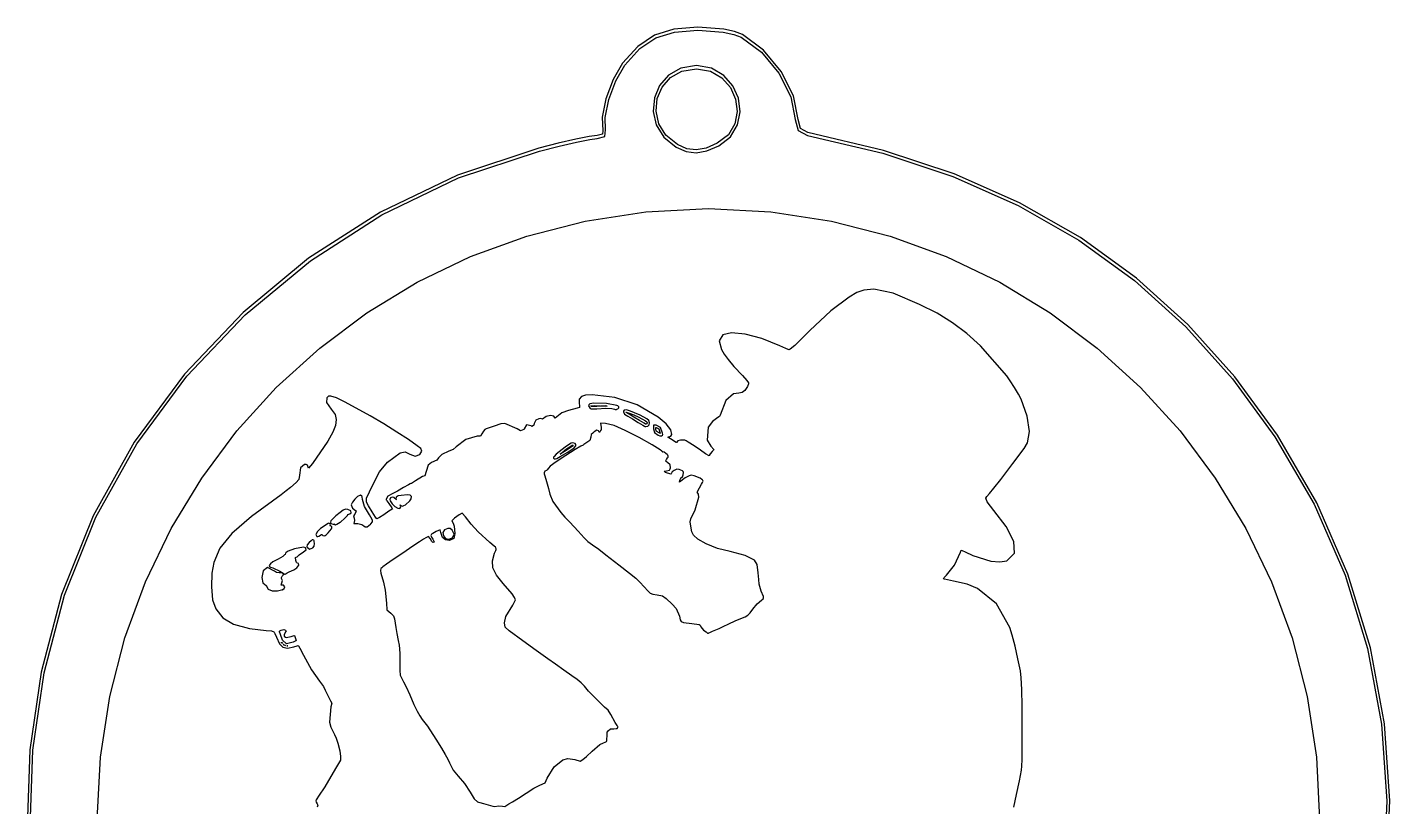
# Model space of a CAD drawing. Extents: x 23 to 468, y 457 to 580.
# Drawn here: x 23.2 to 125.5, y 521.9 to 580.4 of the extents above; entities that cross this region are included whole.
import ezdxf

# ---------------------------------------------------------------- set-up
doc = ezdxf.new("R2010")
doc.units = 0
doc.layers.get('0').update_dxf_attribs({"linetype": 'CONTINUOUS'})

msp = doc.modelspace()

# ---------------------------------------------------------------- linework, layer by layer
at = {"color": 0}
for p, q in [((71.7077, 580.245), (70.2441, 579.783)), ((70.3393, 579.586), (71.749, 580.023)), ((73.502, 580.386), (71.7077, 580.245)), ((71.749, 580.023), (73.502, 580.157)), ((75.4475, 580.231), (73.502, 580.386)), ((73.502, 580.157), (75.4119, 580.005)), ((76.2674, 580.065), (75.4475, 580.231)), ((76.8615, 579.854), (76.2674, 580.065)), ((70.2441, 579.783), (68.997, 578.947)), ((69.143, 578.781), (70.3393, 579.586)), ((75.4119, 580.005), (76.2123, 579.843)), ((76.2123, 579.843), (76.7553, 579.653)), ((76.7553, 579.653), (78.2782, 578.513)), ((78.438, 578.675), (76.8615, 579.854)), ((68.997, 578.947), (67.8519, 577.684)), ((68.0325, 577.547), (69.143, 578.781)), ((78.2782, 578.513), (79.5775, 576.926)), ((79.7676, 577.053), (78.438, 578.675)), ((67.8519, 577.684), (67.1491, 576.471)), ((67.3573, 576.375), (68.0325, 577.547)), ((72.2327, 577.31), (71.3052, 576.788)), ((71.4446, 576.612), (72.3057, 577.099)), ((73.3915, 577.504), (72.2327, 577.31)), ((72.3057, 577.099), (73.3915, 577.275)), ((74.53, 577.307), (73.3915, 577.504)), ((73.3915, 577.275), (74.4541, 577.092)), ((74.4541, 577.092), (75.3152, 576.598)), ((75.4546, 576.774), (74.53, 577.307)), ((80.6909, 575.229), (79.7676, 577.053)), ((67.1491, 576.471), (66.6076, 575.014)), ((66.8253, 574.95), (67.3573, 576.375)), ((70.6328, 576.016), (70.2412, 575.084)), ((71.3052, 576.788), (70.6328, 576.016)), ((70.8244, 575.896), (71.4446, 576.612)), ((75.3152, 576.598), (75.9492, 575.871)), ((76.1393, 575.994), (75.4546, 576.774)), ((76.5584, 575.056), (76.1393, 575.994)), ((79.5775, 576.926), (80.4746, 575.151)), ((66.6076, 575.014), (66.3127, 573.631)), ((66.5399, 573.606), (66.8253, 574.95)), ((70.2412, 575.084), (70.1492, 574.072)), ((70.3735, 574.082), (70.4617, 575.028)), ((70.4617, 575.028), (70.8244, 575.896)), ((75.9492, 575.871), (76.3393, 574.996)), ((76.3393, 574.996), (76.4589, 574.058)), ((76.6837, 574.047), (76.5584, 575.056)), ((80.4746, 575.151), (80.8108, 573.454)), ((81.0383, 573.454), (80.6909, 575.229)), ((70.1492, 574.072), (70.3763, 573.059)), ((70.5831, 573.144), (70.3735, 574.082)), ((76.4589, 574.058), (76.2868, 573.137)), ((76.4921, 573.056), (76.6837, 574.047)), ((66.3127, 573.631), (66.3706, 572.611)), ((66.5826, 572.692), (66.5399, 573.606)), ((70.3763, 573.059), (70.9415, 572.135)), ((71.1094, 572.283), (70.5831, 573.144)), ((76.2868, 573.137), (75.7961, 572.315)), ((75.9629, 572.167), (76.4921, 573.056)), ((80.8108, 573.454), (81.0246, 572.632)), ((81.2052, 572.774), (81.0383, 573.454)), ((64.335, 571.976), (63.0273, 571.676)), ((65.3479, 572.181), (64.335, 571.976)), ((64.3834, 571.754), (65.3881, 571.955)), ((65.9377, 572.255), (65.3479, 572.181)), ((65.3881, 571.955), (65.9363, 572.026)), ((65.9363, 572.026), (66.5095, 572.188)), ((66.354, 572.357), (65.9377, 572.255)), ((66.3706, 572.611), (66.354, 572.357)), ((66.5095, 572.188), (66.5826, 572.692)), ((70.9415, 572.135), (71.8647, 571.38)), ((71.9776, 571.578), (71.1094, 572.283)), ((75.7961, 572.315), (74.9653, 571.673)), ((75.0715, 571.475), (75.9629, 572.167)), ((81.0246, 572.632), (81.7301, 572.255)), ((81.7742, 572.477), (81.2052, 572.774)), ((81.7301, 572.255), (87.3813, 570.921)), ((87.4434, 571.137), (81.7742, 572.477)), ((61.5678, 571.309), (55.4524, 569.281)), ((55.5378, 569.069), (61.626, 571.087)), ((63.0273, 571.676), (61.5678, 571.309)), ((61.626, 571.087), (63.0813, 571.458)), ((63.0813, 571.458), (64.3834, 571.754)), ((71.8647, 571.38), (72.62, 571.055)), ((72.6817, 571.267), (71.9776, 571.578)), ((72.62, 571.055), (73.3806, 570.96)), ((73.3778, 571.179), (72.6817, 571.267)), ((74.1204, 571.313), (73.3778, 571.179)), ((73.3806, 570.96), (74.1839, 571.101)), ((74.9653, 571.673), (74.1204, 571.313)), ((74.1839, 571.101), (75.0715, 571.475)), ((87.3813, 570.921), (92.6553, 569.168)), ((92.7379, 569.38), (87.4434, 571.137)), ((55.4524, 569.281), (49.6658, 566.505)), ((49.7777, 566.304), (55.5378, 569.069)), ((92.6553, 569.168), (97.5596, 566.999)), ((97.6616, 567.2), (92.7379, 569.38)), ((69.6087, 566.536), (74.301, 566.769)), ((74.301, 566.769), (78.9919, 566.536)), ((97.5596, 566.999), (102.102, 564.402)), ((102.224, 564.589), (97.6616, 567.2)), ((49.6658, 566.505), (44.2764, 563.047)), ((44.4115, 562.86), (49.7777, 566.304)), ((60.6559, 564.709), (65.0529, 565.838)), ((65.0529, 565.838), (69.6087, 566.536)), ((78.9919, 566.536), (83.5477, 565.838)), ((83.5477, 565.838), (87.9436, 564.709)), ((56.4402, 563.167), (60.6559, 564.709)), ((87.9436, 564.709), (92.159, 563.167)), ((102.102, 564.402), (106.292, 561.372)), ((106.434, 561.548), (102.224, 564.589)), ((44.2764, 563.047), (39.3555, 558.969)), ((39.5125, 558.804), (44.4115, 562.86)), ((52.4302, 561.234), (56.4402, 563.167)), ((92.159, 563.167), (96.1704, 561.234)), ((48.6463, 558.934), (52.4302, 561.234)), ((85.9758, 560.652), (85.4495, 560.469)), ((86.7198, 560.716), (85.9758, 560.652)), ((88.1613, 560.409), (86.7174, 560.716)), ((86.7174, 560.716), (86.7198, 560.716)), ((96.1704, 561.234), (99.9532, 558.934)), ((106.292, 561.372), (110.14, 557.904)), ((110.3, 558.066), (106.434, 561.548)), ((84.8582, 560.13), (83.4842, 559.103)), ((85.4495, 560.469), (84.8582, 560.13)), ((90.1513, 559.58), (88.1613, 560.409)), ((91.4605, 558.909), (90.1513, 559.58)), ((39.3555, 558.969), (34.9718, 554.344)), ((35.1469, 554.196), (39.5125, 558.804)), ((45.1143, 556.295), (48.6463, 558.934)), ((83.4842, 559.103), (81.9231, 557.611)), ((92.625, 558.19), (91.4605, 558.909)), ((99.9532, 558.934), (103.485, 556.295)), ((81.9231, 557.611), (81.2726, 556.959)), ((93.6957, 557.385), (92.625, 558.19)), ((110.14, 557.904), (113.651, 553.995)), ((113.826, 554.14), (110.3, 558.066)), ((75.3773, 557.287), (75.1071, 556.846)), ((75.1071, 556.846), (75.2754, 556.193)), ((76.036, 557.445), (75.3773, 557.287)), ((77.0488, 557.343), (76.036, 557.445)), ((78.3043, 557.018), (77.0488, 557.343)), ((79.6505, 556.472), (78.3043, 557.018)), ((80.778, 556.493), (80.4471, 556.225)), ((81.2726, 556.959), (80.778, 556.493)), ((94.7304, 556.461), (93.6957, 557.385)), ((41.8564, 553.332), (45.1143, 556.295)), ((75.2754, 556.193), (75.4793, 555.833)), ((75.4793, 555.833), (75.7728, 555.431)), ((80.1204, 556.256), (79.6505, 556.472)), ((80.2802, 556.186), (80.1204, 556.256)), ((80.3494, 556.158), (80.2802, 556.186)), ((80.3533, 556.168), (80.3494, 556.158)), ((80.4471, 556.225), (80.3533, 556.168)), ((96.6996, 554.224), (94.7304, 556.461)), ((103.485, 556.295), (106.744, 553.332)), ((75.7728, 555.431), (76.2123, 554.919)), ((76.2123, 554.919), (76.8558, 554.228)), ((34.9718, 554.344), (31.1947, 549.233)), ((31.3862, 549.106), (35.1469, 554.196)), ((76.8558, 554.228), (77.1783, 553.875)), ((77.1783, 553.875), (77.312, 553.699)), ((77.3148, 553.6), (77.2322, 553.41)), ((77.312, 553.699), (77.3148, 553.6)), ((96.9627, 553.836), (96.6996, 554.224)), ((97.2799, 553.325), (96.9627, 553.836)), ((113.651, 553.995), (116.836, 549.638)), ((117.025, 549.765), (113.826, 554.14)), ((38.8952, 550.076), (41.8564, 553.332)), ((45.6516, 552.573), (45.6131, 552.207)), ((45.7824, 552.683), (45.6516, 552.573)), ((45.9617, 552.69), (45.7824, 552.683)), ((46.3684, 552.552), (45.9617, 552.69)), ((47.0366, 552.228), (46.3684, 552.552)), ((64.601, 552.457), (64.5844, 552.154)), ((64.7651, 552.672), (64.601, 552.457)), ((65.0794, 552.768), (64.7651, 552.672)), ((65.5683, 552.785), (65.0794, 552.768)), ((67.2772, 552.577), (65.5683, 552.785)), ((68.9557, 552.041), (67.2772, 552.577)), ((76.1792, 552.852), (75.5978, 552.372)), ((76.5722, 552.912), (76.1792, 552.852)), ((76.8325, 552.954), (76.5722, 552.912)), ((77.0364, 553.12), (76.8325, 552.954)), ((77.2322, 553.41), (77.0364, 553.12)), ((97.5734, 552.827), (97.2799, 553.325)), ((97.7706, 552.454), (97.5734, 552.827)), ((98.2363, 551.18), (97.7706, 552.454)), ((106.744, 553.332), (109.706, 550.076)), ((45.6131, 552.207), (45.9853, 551.709)), ((45.9853, 551.709), (46.2802, 551.307)), ((48.8943, 551.205), (47.0366, 552.228)), ((63.3003, 551.423), (62.913, 551.145)), ((63.7893, 551.607), (63.3003, 551.423)), ((64.4507, 551.794), (63.7893, 551.607)), ((64.6271, 551.847), (64.4507, 551.794)), ((64.5844, 552.154), (64.6067, 551.956)), ((64.6067, 551.956), (64.6271, 551.847)), ((65.3161, 552.041), (65.2999, 551.953)), ((65.2999, 551.953), (65.4156, 551.759)), ((65.4032, 552.111), (65.3161, 552.041)), ((65.6967, 552.15), (65.4032, 552.111)), ((65.4156, 551.759), (65.5024, 551.734)), ((65.4763, 551.953), (65.7105, 551.977)), ((65.4981, 551.91), (65.4763, 551.953)), ((65.5242, 551.907), (65.4981, 551.91)), ((65.5024, 551.734), (65.6124, 551.73)), ((65.6195, 551.9), (65.5242, 551.907)), ((65.6124, 551.73), (65.9183, 551.73)), ((65.9116, 551.903), (65.6195, 551.9)), ((66.6337, 552.14), (65.6953, 552.15)), ((65.6953, 552.15), (65.6967, 552.15)), ((65.7105, 551.977), (66.7039, 551.946)), ((66.5716, 551.953), (65.9116, 551.903)), ((65.9183, 551.73), (66.5992, 551.787)), ((66.7039, 551.946), (66.5716, 551.953)), ((66.5992, 551.787), (67.0525, 551.759)), ((67.4303, 551.984), (66.6337, 552.14)), ((67.0525, 551.759), (67.2373, 551.706)), ((67.2373, 551.706), (67.298, 551.692)), ((67.298, 551.692), (67.3294, 551.684)), ((67.3294, 551.684), (67.3915, 551.688)), ((67.3915, 551.688), (67.4232, 551.706)), ((67.4232, 551.706), (67.4867, 551.744)), ((67.4949, 551.96), (67.4303, 551.984)), ((67.4867, 551.744), (67.5351, 551.787)), ((67.5598, 551.896), (67.4949, 551.96)), ((67.5351, 551.787), (67.5598, 551.822)), ((67.5598, 551.822), (67.5598, 551.896)), ((67.9178, 551.568), (67.9125, 551.498)), ((67.9125, 551.498), (67.9993, 551.332)), ((67.9827, 551.646), (67.9178, 551.568)), ((68.151, 551.649), (67.9827, 551.646)), ((68.097, 551.483), (68.1221, 551.48)), ((68.1122, 551.462), (68.097, 551.483)), ((68.3426, 551.325), (68.1122, 551.462)), ((68.1221, 551.48), (68.3602, 551.402)), ((68.4389, 551.554), (68.151, 551.649)), ((68.3602, 551.402), (68.7049, 551.279)), ((68.7532, 551.441), (68.4389, 551.554)), ((69.1653, 551.272), (68.7532, 551.441)), ((70.528, 551.113), (68.9557, 552.041)), ((75.5978, 552.372), (75.1734, 551.261)), ((46.3021, 550.492), (46.0996, 549.991)), ((46.2802, 551.307), (46.3543, 550.933)), ((46.3543, 550.933), (46.3021, 550.492)), ((49.9223, 550.601), (48.8943, 551.205)), ((50.9104, 549.995), (49.9223, 550.601)), ((58.2013, 550.446), (57.7702, 550.291)), ((58.7195, 550.609), (58.2013, 550.446)), ((59.0243, 550.63), (58.7195, 550.609)), ((59.9504, 550.242), (59.0243, 550.63)), ((60.6488, 550.541), (60.4531, 550.231)), ((60.9822, 550.457), (60.6488, 550.541)), ((61.0306, 550.411), (60.9822, 550.457)), ((61.1022, 550.446), (61.0306, 550.411)), ((61.1808, 550.499), (61.1022, 550.446)), ((61.2263, 550.623), (61.1808, 550.499)), ((61.335, 550.877), (61.2263, 550.623)), ((61.5611, 550.997), (61.335, 550.877)), ((61.7209, 551.014), (61.5611, 550.997)), ((61.8504, 550.958), (61.7209, 551.014)), ((62.1136, 551.152), (61.8504, 550.958)), ((62.4346, 551.243), (62.1136, 551.152)), ((62.6967, 551.173), (62.4346, 551.243)), ((62.7821, 551.035), (62.6967, 551.173)), ((62.913, 551.145), (62.7821, 551.035)), ((66.2065, 550.658), (66.234, 550.323)), ((66.5702, 550.63), (66.2065, 550.658)), ((67.2165, 550.474), (66.5702, 550.63)), ((68.0462, 550.111), (67.2165, 550.474)), ((67.9993, 551.332), (68.2583, 551.173)), ((68.2583, 551.173), (68.6029, 550.975)), ((68.6954, 551.12), (68.3426, 551.325)), ((68.6029, 550.975), (69.0231, 550.718)), ((69.1197, 550.859), (68.6954, 551.12)), ((68.7049, 551.279), (69.0824, 551.116)), ((69.0231, 550.718), (69.373, 550.499)), ((69.0824, 551.116), (69.5759, 550.845)), ((69.4626, 550.647), (69.1197, 550.859)), ((69.6694, 550.989), (69.1653, 551.272)), ((69.373, 550.499), (69.493, 550.432)), ((69.5759, 550.584), (69.4626, 550.647)), ((69.493, 550.432), (69.5357, 550.411)), ((69.5357, 550.411), (69.5896, 550.397)), ((69.5759, 550.845), (69.6793, 550.767)), ((69.5992, 550.573), (69.5759, 550.584)), ((69.5896, 550.397), (69.7495, 550.446)), ((69.6666, 550.598), (69.5992, 550.573)), ((69.6817, 550.612), (69.6666, 550.598)), ((69.8253, 550.863), (69.6694, 550.989)), ((69.6793, 550.767), (69.6916, 550.69)), ((69.6916, 550.69), (69.6817, 550.612)), ((69.7495, 550.446), (69.8429, 550.545)), ((69.8666, 550.69), (69.8253, 550.863)), ((69.8429, 550.545), (69.8666, 550.69)), ((70.1629, 550.499), (70.1629, 550.235)), ((70.3721, 550.499), (70.1629, 550.499)), ((70.7072, 550.344), (70.3721, 550.499)), ((71.1246, 550.609), (70.528, 551.113)), ((71.4745, 550.15), (71.1246, 550.609)), ((74.283, 550.358), (74.21, 549.377)), ((74.5931, 550.778), (74.283, 550.358)), ((75.0136, 551.085), (74.5931, 550.778)), ((75.1307, 551.155), (75.0136, 551.085)), ((75.1734, 551.261), (75.1307, 551.155)), ((98.4017, 550.041), (98.2363, 551.18)), ((36.2536, 546.541), (38.8952, 550.076)), ((46.0996, 549.991), (45.7193, 549.3)), ((51.7744, 549.434), (50.9104, 549.995)), ((52.4387, 548.965), (51.7744, 549.434)), ((56.0903, 549.434), (55.3477, 548.89)), ((56.9461, 549.674), (56.0903, 549.434)), ((57.1885, 549.688), (56.9461, 549.674)), ((57.2837, 549.868), (57.1885, 549.688)), ((57.4008, 550.055), (57.2837, 549.868)), ((57.5236, 550.182), (57.4008, 550.055)), ((57.6157, 550.227), (57.5236, 550.182)), ((57.7702, 550.291), (57.6157, 550.227)), ((60.1846, 550.079), (59.9504, 550.242)), ((60.3141, 550.125), (60.1846, 550.079)), ((60.4298, 550.175), (60.3141, 550.125)), ((60.4531, 550.231), (60.4298, 550.175)), ((65.3891, 549.346), (65.1771, 549.219)), ((65.472, 549.603), (65.3891, 549.346)), ((65.5066, 549.804), (65.472, 549.603)), ((65.6209, 549.917), (65.5066, 549.804)), ((65.6527, 549.942), (65.6209, 549.917)), ((65.713, 550.005), (65.6527, 549.942)), ((65.9172, 550.139), (65.713, 550.005)), ((66.0344, 550.086), (65.9172, 550.139)), ((66.0936, 549.981), (66.0344, 550.086)), ((66.1127, 549.956), (66.0936, 549.981)), ((66.1335, 550.012), (66.1127, 549.956)), ((66.2065, 550.1), (66.1335, 550.012)), ((66.2383, 550.143), (66.2065, 550.1)), ((66.234, 550.323), (66.2383, 550.143)), ((69.106, 549.578), (68.0462, 550.111)), ((70.0814, 549.042), (69.106, 549.578)), ((70.1629, 550.235), (70.2412, 549.949)), ((70.2412, 549.949), (70.5171, 549.762)), ((70.3379, 550.326), (70.3721, 550.326)), ((70.3379, 550.235), (70.3379, 550.326)), ((70.382, 550.055), (70.3379, 550.235)), ((70.3721, 550.326), (70.5679, 550.238)), ((70.5887, 549.921), (70.382, 550.055)), ((70.5171, 549.762), (70.6547, 549.709)), ((70.5679, 550.238), (70.6836, 549.896)), ((70.685, 549.882), (70.5887, 549.921)), ((70.6547, 549.709), (70.7775, 549.698)), ((70.6836, 549.896), (70.685, 549.882)), ((70.8572, 549.917), (70.7072, 550.344)), ((70.7775, 549.698), (70.8434, 549.748)), ((70.8434, 549.748), (70.8642, 549.808)), ((70.8642, 549.808), (70.8572, 549.917)), ((71.2569, 549.614), (71.3232, 549.638)), ((71.2611, 549.61), (71.2569, 549.614)), ((71.4608, 549.476), (71.2611, 549.61)), ((71.3232, 549.638), (71.4692, 549.691)), ((71.8771, 549.219), (71.4608, 549.476)), ((71.4692, 549.691), (71.5603, 549.815)), ((71.5603, 549.815), (71.4745, 550.15)), ((72.0079, 549.331), (71.9046, 549.201)), ((72.2104, 549.381), (72.0079, 549.331)), ((72.3844, 549.391), (72.2104, 549.381)), ((72.5248, 549.377), (72.3844, 549.391)), ((72.6211, 549.328), (72.5248, 549.377)), ((72.7756, 549.236), (72.6211, 549.328)), ((74.21, 549.377), (74.4844, 548.936)), ((98.2528, 549.183), (98.4017, 550.041)), ((109.706, 550.076), (112.347, 546.541)), ((116.836, 549.638), (119.779, 544.565)), ((119.981, 544.668), (117.025, 549.765)), ((31.1947, 549.233), (28.0941, 543.698)), ((28.2994, 543.599), (31.3862, 549.106)), ((45.7193, 549.3), (44.5643, 547.638)), ((50.2049, 547.737), (51.1514, 548.439)), ((51.1514, 548.439), (51.5303, 548.509)), ((51.5303, 548.509), (51.8873, 548.337)), ((51.8873, 548.337), (52.2718, 548.174)), ((52.2718, 548.174), (52.6327, 548.312)), ((52.6948, 548.749), (52.4387, 548.965)), ((52.6327, 548.312), (52.772, 548.569)), ((52.772, 548.569), (52.6948, 548.749)), ((54.2932, 548.308), (54.0452, 548.047)), ((54.8086, 548.545), (54.2932, 548.308)), ((55.1296, 548.689), (54.8086, 548.545)), ((55.3477, 548.89), (55.1296, 548.689)), ((62.877, 548.333), (62.7144, 548.167)), ((63.5427, 548.859), (62.877, 548.333)), ((63.161, 548.337), (63.6461, 548.721)), ((63.6834, 548.651), (63.161, 548.337)), ((63.179, 548.146), (63.7438, 548.478)), ((63.8761, 549.084), (63.5427, 548.859)), ((64.2952, 548.682), (63.5868, 548.231)), ((63.6461, 548.721), (63.9685, 548.936)), ((64.0913, 548.936), (63.6834, 548.651)), ((63.7438, 548.478), (64.207, 548.809)), ((64.0002, 549.152), (63.8761, 549.084)), ((63.9685, 548.936), (64.0789, 549)), ((64.1064, 549.187), (64.0002, 549.152)), ((64.0789, 549), (64.1064, 549.014)), ((64.1558, 548.996), (64.0913, 548.936)), ((64.2938, 549.123), (64.1064, 549.187)), ((64.1064, 549.014), (64.1558, 548.996)), ((64.207, 548.809), (64.3516, 548.954)), ((64.3488, 549.067), (64.2938, 549.123)), ((64.7252, 548.922), (64.2952, 548.682)), ((64.3516, 548.954), (64.3488, 549.067)), ((64.885, 549), (64.7252, 548.922)), ((64.94, 549.049), (64.885, 549)), ((65.1771, 549.219), (64.94, 549.049)), ((70.6632, 548.665), (70.0814, 549.042)), ((70.8078, 548.545), (70.6632, 548.665)), ((70.8547, 548.513), (70.8078, 548.545)), ((70.9648, 548.471), (70.8395, 548.513)), ((70.8395, 548.513), (70.8642, 548.506)), ((70.8642, 548.506), (70.8547, 548.513)), ((71.0928, 548.393), (70.9648, 548.471)), ((71.2075, 548.305), (71.0928, 548.393)), ((71.2502, 548.259), (71.2075, 548.305)), ((71.9046, 549.201), (71.8771, 549.219)), ((73.218, 548.954), (72.7756, 549.236)), ((73.7087, 548.626), (73.218, 548.954)), ((74.0914, 548.361), (73.7087, 548.626)), ((74.3479, 548.203), (74.0914, 548.361)), ((74.4389, 548.368), (74.3536, 548.22)), ((74.5836, 548.527), (74.4389, 548.368)), ((74.4844, 548.936), (74.7049, 548.672)), ((74.6912, 548.636), (74.5836, 548.527)), ((74.7049, 548.672), (74.6912, 548.636)), ((97.6133, 548.22), (98.0087, 548.753)), ((98.0087, 548.753), (98.2528, 549.183)), ((43.6809, 547.307), (43.597, 546.767)), ((43.9829, 547.561), (43.6809, 547.307)), ((44.093, 547.564), (43.9829, 547.561)), ((44.1978, 547.497), (44.093, 547.564)), ((44.2793, 547.278), (44.1978, 547.497)), ((44.5643, 547.638), (44.2793, 547.278)), ((49.6037, 547.014), (50.2049, 547.737)), ((53.2666, 547.497), (53.1026, 547.031)), ((53.5174, 547.712), (53.2666, 547.497)), ((53.8977, 547.882), (53.5174, 547.712)), ((54.0452, 548.047), (53.8977, 547.882)), ((62.2847, 547.289), (62.2032, 547.155)), ((62.4184, 547.426), (62.2847, 547.289)), ((62.8717, 547.755), (62.4184, 547.426)), ((62.6731, 548.104), (62.6703, 548.033)), ((62.6703, 548.033), (62.738, 547.97)), ((62.7144, 548.167), (62.6731, 548.104)), ((62.738, 547.97), (62.8276, 547.977)), ((62.8276, 547.977), (62.913, 548.012)), ((63.5868, 548.231), (62.8717, 547.755)), ((62.913, 548.012), (63.179, 548.146)), ((71.0847, 547.807), (71.0918, 547.836)), ((71.2184, 547.705), (71.0847, 547.807)), ((71.0918, 547.836), (71.1521, 547.934)), ((71.1521, 547.934), (71.2378, 548.065)), ((71.4223, 547.539), (71.2184, 547.705)), ((71.2378, 548.065), (71.2668, 548.118)), ((71.2819, 548.185), (71.2502, 548.259)), ((71.2668, 548.118), (71.2819, 548.185)), ((71.447, 547.303), (71.4223, 547.539)), ((71.4266, 547.218), (71.447, 547.303)), ((74.3536, 548.22), (74.3479, 548.203)), ((96.7864, 547.127), (97.1585, 547.631)), ((97.1585, 547.631), (97.3349, 547.867)), ((97.3349, 547.867), (97.6133, 548.22)), ((33.9549, 542.759), (36.2536, 546.541)), ((43.542, 546.439), (43.349, 546.206)), ((43.597, 546.767), (43.542, 546.439)), ((49.1765, 546.185), (49.6037, 547.014)), ((52.3035, 546.333), (52.0859, 546.181)), ((52.8422, 546.643), (52.3035, 546.333)), ((53.0186, 546.703), (52.8422, 546.643)), ((53.1026, 547.031), (53.0186, 546.703)), ((62.024, 547.056), (61.9608, 546.94)), ((61.9608, 546.94), (61.9661, 546.897)), ((61.9661, 546.897), (61.9774, 546.851)), ((61.9774, 546.851), (62.0159, 546.703)), ((62.0159, 546.703), (62.1439, 546.269)), ((62.1386, 547.105), (62.024, 547.056)), ((62.2032, 547.155), (62.1386, 547.105)), ((62.1439, 546.269), (62.2928, 545.754)), ((70.987, 547.045), (71.0336, 547.063)), ((71.0653, 546.964), (70.987, 547.045)), ((71.0336, 547.063), (71.162, 547.088)), ((71.4692, 546.83), (71.0653, 546.964)), ((71.162, 547.088), (71.3659, 547.137)), ((71.3659, 547.137), (71.4266, 547.218)), ((71.4996, 546.851), (71.4692, 546.83)), ((71.5049, 546.858), (71.4996, 546.851)), ((71.5793, 546.996), (71.5049, 546.858)), ((71.7268, 547.105), (71.5793, 546.996)), ((71.9226, 547.201), (71.7268, 547.105)), ((72.1018, 547.19), (71.9226, 547.201)), ((72.3417, 547.074), (72.1018, 547.19)), ((72.1265, 546.238), (72.1639, 546.389)), ((72.5593, 546.555), (72.1293, 546.234)), ((72.1639, 546.389), (72.2175, 546.523)), ((72.2175, 546.523), (72.2369, 546.552)), ((72.2369, 546.552), (72.3456, 546.64)), ((72.3981, 547.028), (72.3417, 547.074)), ((72.3456, 546.64), (72.409, 546.774)), ((72.4366, 546.947), (72.3981, 547.028)), ((72.409, 546.774), (72.4366, 546.947)), ((72.8557, 546.693), (72.5593, 546.555)), ((73.0141, 546.753), (72.8557, 546.693)), ((73.2236, 546.7), (73.0141, 546.753)), ((73.6755, 546.52), (73.2236, 546.7)), ((73.8145, 546.439), (73.6755, 546.52)), ((73.8628, 546.396), (73.8145, 546.439)), ((73.8533, 546.202), (73.8946, 546.315)), ((73.8946, 546.315), (73.8628, 546.396)), ((95.7308, 545.775), (96.2505, 546.435)), ((96.2505, 546.435), (96.7864, 547.127)), ((112.347, 546.541), (114.646, 542.759)), ((42.212, 545.282), (39.9891, 543.652)), ((42.606, 545.574), (42.212, 545.282)), ((42.9288, 545.839), (42.606, 545.574)), ((43.349, 546.206), (42.9288, 545.839)), ((48.1693, 545.246), (47.9559, 545.151)), ((48.2646, 545.19), (48.1693, 545.246)), ((48.6311, 545.017), (48.8502, 545.511)), ((48.8502, 545.511), (49.1765, 546.185)), ((50.5975, 545.37), (50.2405, 545.169)), ((50.9503, 545.56), (50.5975, 545.37)), ((51.3994, 545.818), (50.9503, 545.56)), ((51.7137, 545.278), (51.223, 545.232)), ((51.7825, 546.029), (51.3994, 545.818)), ((51.8943, 545.26), (51.7137, 545.278)), ((51.9134, 546.1), (51.7825, 546.029)), ((52.0016, 545.148), (51.8943, 545.26)), ((51.9575, 546.118), (51.9134, 546.1)), ((52.0114, 546.132), (51.9575, 546.118)), ((52.0129, 546.139), (51.9949, 546.132)), ((51.9949, 546.132), (52.0114, 546.132)), ((52.0859, 546.181), (52.0129, 546.139)), ((62.2928, 545.754), (62.4018, 545.338)), ((62.4018, 545.338), (62.6262, 544.777)), ((72.1293, 546.234), (72.1265, 546.238)), ((73.4162, 545.458), (73.448, 545.444)), ((73.4508, 545.44), (73.4162, 545.458)), ((73.448, 545.444), (73.4508, 545.44)), ((73.4674, 545.433), (73.4755, 545.529)), ((73.5129, 545.412), (73.4674, 545.433)), ((73.4755, 545.529), (73.7718, 546.089)), ((73.5485, 545.334), (73.5129, 545.412)), ((73.5789, 545.098), (73.5485, 545.334)), ((73.7718, 546.089), (73.8533, 546.202)), ((95.213, 545.162), (95.3989, 545.38)), ((95.3989, 545.38), (95.7308, 545.775)), ((47.5671, 544.735), (47.4818, 544.516)), ((47.4818, 544.516), (47.5738, 544.28)), ((47.7449, 544.961), (47.5671, 544.735)), ((47.5738, 544.28), (47.789, 544.103)), ((47.9559, 545.151), (47.7449, 544.961)), ((48.2935, 545.119), (48.2646, 545.19)), ((48.3263, 544.929), (48.2935, 545.119)), ((48.4657, 544.41), (48.3263, 544.929)), ((48.8431, 543.782), (48.4657, 544.41)), ((48.6322, 544.735), (48.6311, 545.017)), ((48.7772, 544.442), (48.6322, 544.735)), ((49.0403, 544.001), (48.7772, 544.442)), ((50.2405, 545.169), (50.093, 544.961)), ((50.093, 544.961), (50.1026, 544.915)), ((50.1026, 544.915), (50.1177, 544.883)), ((50.1177, 544.883), (50.1632, 544.816)), ((50.1632, 544.816), (50.2984, 544.636)), ((50.2984, 544.636), (50.5396, 544.29)), ((50.4278, 545.056), (50.3686, 544.936)), ((50.3686, 544.936), (50.3989, 544.826)), ((50.3989, 544.826), (50.5464, 544.608)), ((50.5534, 545.102), (50.4278, 545.056)), ((50.5396, 544.29), (50.5753, 544.209)), ((50.5464, 544.608), (50.7545, 544.396)), ((50.6899, 545.066), (50.5534, 545.102)), ((50.8744, 544.893), (50.6899, 545.066)), ((50.7545, 544.396), (50.9778, 544.266)), ((50.855, 545.112), (50.8399, 544.946)), ((50.8399, 544.946), (50.8744, 544.893)), ((51.0011, 545.193), (50.855, 545.112)), ((50.9778, 544.266), (51.1281, 544.262)), ((51.223, 545.232), (51.0011, 545.193)), ((51.1281, 544.262), (51.1898, 544.326)), ((51.205, 544.389), (51.1598, 544.53)), ((51.1598, 544.53), (51.2163, 544.477)), ((51.1898, 544.326), (51.205, 544.389)), ((51.205, 544.389), (51.205, 544.389)), ((51.2163, 544.477), (51.3168, 544.435)), ((51.3168, 544.435), (51.3747, 544.449)), ((51.3747, 544.449), (51.4269, 544.47)), ((51.4269, 544.47), (51.562, 544.537)), ((51.562, 544.537), (51.8873, 544.816)), ((51.8873, 544.816), (51.9864, 544.978)), ((51.9864, 544.978), (52.0016, 545.148)), ((62.6262, 544.777), (63.2146, 543.962)), ((73.2938, 544.16), (73.5789, 545.098)), ((95.1385, 545.035), (95.213, 545.162)), ((95.232, 544.749), (95.1385, 545.035)), ((95.7393, 544.096), (95.232, 544.749)), ((119.779, 544.565), (122.096, 539.246)), ((122.309, 539.323), (119.981, 544.668)), ((28.0941, 543.698), (25.7404, 537.806)), ((25.9567, 537.736), (28.2994, 543.599)), ((39.9891, 543.652), (38.5092, 542.368)), ((45.9521, 543.317), (45.9218, 543.235)), ((45.9218, 543.235), (45.9521, 543.137)), ((46.3367, 543.694), (45.9521, 543.317)), ((46.6492, 543.955), (46.3367, 543.694)), ((46.404, 543.066), (46.652, 543.214)), ((46.8725, 544.121), (46.6492, 543.955)), ((46.652, 543.214), (46.6577, 543.214)), ((46.6577, 543.214), (46.681, 543.228)), ((46.681, 543.228), (47.0105, 543.525)), ((47.0461, 544.206), (46.8725, 544.121)), ((47.0105, 543.525), (47.147, 543.673)), ((47.2267, 544.181), (47.0461, 544.206)), ((47.147, 543.673), (47.1921, 543.733)), ((47.1921, 543.733), (47.2211, 543.81)), ((47.2211, 543.81), (47.22, 543.81)), ((47.22, 543.81), (47.2239, 543.81)), ((47.2239, 543.81), (47.3756, 543.853)), ((47.4486, 544.068), (47.2267, 544.181)), ((47.3756, 543.853), (47.4804, 543.937)), ((47.4804, 543.937), (47.4486, 544.068)), ((47.7421, 543.835), (47.6472, 543.694)), ((47.6472, 543.694), (47.6924, 543.528)), ((47.7203, 543.345), (47.6772, 543.119)), ((47.6924, 543.528), (47.7203, 543.345)), ((47.8317, 544.012), (47.7421, 543.835)), ((47.789, 544.103), (47.8398, 544.075)), ((47.8398, 544.075), (47.8317, 544.012)), ((49.0499, 543.433), (48.8431, 543.782)), ((48.9617, 543.105), (49.0788, 543.246)), ((49.3021, 543.606), (49.0403, 544.001)), ((49.0816, 543.348), (49.0499, 543.433)), ((49.0788, 543.246), (49.0816, 543.348)), ((49.3931, 543.486), (49.3021, 543.606)), ((49.4026, 543.479), (49.3931, 543.486)), ((49.4577, 543.493), (49.4026, 543.479)), ((49.6051, 543.564), (49.4577, 543.493)), ((49.9237, 543.779), (49.6051, 543.564)), ((50.3026, 544.04), (49.9237, 543.779)), ((50.552, 544.191), (50.3026, 544.04)), ((50.5753, 544.209), (50.552, 544.191)), ((50.552, 544.191), (50.552, 544.191)), ((55.2401, 543.525), (55.0238, 543.334)), ((55.0238, 543.334), (55.1296, 543.158)), ((55.5777, 543.772), (55.2401, 543.525)), ((55.801, 543.899), (55.5777, 543.772)), ((56.0613, 543.616), (55.801, 543.899)), ((56.4843, 543.087), (56.0613, 543.616)), ((63.2146, 543.962), (63.5233, 543.606)), ((63.5233, 543.606), (63.8859, 543.235)), ((63.8859, 543.235), (64.5142, 542.555)), ((72.9297, 543.26), (72.9657, 543.479)), ((72.9657, 542.929), (72.9297, 543.26)), ((72.9657, 543.479), (73.2938, 544.16)), ((96.6431, 542.9), (95.7393, 544.096)), ((32.0228, 538.748), (33.9549, 542.759)), ((38.5092, 542.368), (37.6135, 541.267)), ((44.9365, 542.53), (44.8317, 542.308)), ((44.8317, 542.308), (44.8359, 542.241)), ((44.8359, 542.241), (44.8924, 542.159)), ((45.1637, 542.759), (44.9365, 542.53)), ((44.9848, 542.149), (45.0494, 542.17)), ((45.0494, 542.17), (45.2547, 542.294)), ((45.7369, 543.133), (45.1637, 542.759)), ((45.2547, 542.294), (45.2646, 542.304)), ((45.2646, 542.304), (45.2713, 542.297)), ((45.2713, 542.297), (45.3485, 542.234)), ((45.3485, 542.234), (45.4477, 542.198)), ((45.4477, 542.198), (45.5306, 542.23)), ((45.5306, 542.23), (45.5937, 542.276)), ((45.5937, 542.276), (45.7454, 542.421)), ((45.7951, 543.147), (45.7369, 543.133)), ((45.7454, 542.421), (46.0029, 542.724)), ((45.8929, 543.105), (45.7951, 543.147)), ((45.9133, 543.027), (45.8929, 543.105)), ((45.8971, 542.943), (45.9052, 542.967)), ((45.9066, 542.95), (45.8971, 542.943)), ((45.9052, 542.967), (45.9133, 543.027)), ((45.9659, 542.929), (45.9066, 542.95)), ((45.9521, 543.137), (46.1133, 543.087)), ((46.0304, 542.865), (45.9659, 542.929)), ((46.0029, 542.724), (46.0304, 542.78)), ((46.0304, 542.78), (46.0304, 542.865)), ((46.1133, 543.087), (46.1726, 543.077)), ((46.1726, 543.077), (46.167, 543.091)), ((46.167, 543.091), (46.2926, 543.034)), ((46.2926, 543.034), (46.404, 543.066)), ((47.6772, 543.119), (47.975, 543.119)), ((47.975, 543.119), (48.2699, 543.063)), ((48.2699, 543.063), (48.4325, 542.957)), ((48.4325, 542.957), (48.5345, 542.869)), ((48.5345, 542.869), (48.6696, 542.879)), ((48.6696, 542.879), (48.9356, 543.073)), ((48.9356, 543.077), (48.9617, 543.101)), ((48.9356, 543.073), (48.9356, 543.077)), ((48.9617, 543.101), (48.9617, 543.105)), ((53.5174, 542.318), (53.4691, 542.216)), ((53.4691, 542.216), (53.4776, 542.174)), ((53.4776, 542.174), (53.4885, 542.152)), ((53.6014, 542.385), (53.5174, 542.318)), ((53.8579, 542.519), (53.6014, 542.385)), ((54.1623, 542.65), (53.8579, 542.519)), ((54.2078, 542.452), (54.1623, 542.65)), ((54.3415, 542.075), (54.2078, 542.452)), ((54.4918, 542.657), (54.3662, 542.449)), ((54.3662, 542.449), (54.4008, 542.198)), ((54.4008, 542.198), (54.5525, 542.001)), ((54.7384, 542.749), (54.4918, 542.657)), ((54.919, 542.742), (54.737, 542.749)), ((54.737, 542.749), (54.7384, 542.749)), ((55.0679, 542.636), (54.919, 542.742)), ((55.2111, 542.332), (55.0679, 542.636)), ((55.076, 542.043), (55.2111, 542.332)), ((55.1296, 543.158), (55.2002, 542.929)), ((55.2662, 542.382), (55.1864, 541.997)), ((55.2002, 542.929), (55.2662, 542.382)), ((57.0011, 542.505), (56.4843, 543.087)), ((57.8873, 541.711), (57.0011, 542.505)), ((64.5142, 542.555), (64.9676, 542.057)), ((73.0458, 542.509), (72.9657, 542.929)), ((73.1876, 542.248), (73.0458, 542.509)), ((73.5129, 541.944), (73.1876, 542.248)), ((97.2344, 541.778), (96.6431, 542.9)), ((114.646, 542.759), (116.578, 538.748)), ((37.6135, 541.267), (37.1574, 540.195)), ((43.2319, 541.218), (42.7482, 541.048)), ((43.6231, 541.288), (43.2319, 541.218)), ((43.9138, 541.341), (43.6231, 541.288)), ((43.8849, 540.988), (44.0891, 541.161)), ((44.0475, 541.306), (43.9138, 541.341)), ((44.0891, 541.161), (44.0475, 541.306)), ((44.1812, 541.532), (44.1593, 541.362)), ((44.1593, 541.362), (44.3424, 541.207)), ((44.3329, 541.708), (44.1812, 541.532)), ((44.4708, 541.835), (44.3329, 541.708)), ((44.3424, 541.207), (44.5879, 541.295)), ((44.523, 541.881), (44.4708, 541.835)), ((44.5477, 541.895), (44.523, 541.881)), ((44.6003, 541.909), (44.5477, 541.895)), ((44.5879, 541.295), (44.6952, 541.429)), ((44.6775, 541.867), (44.6003, 541.909)), ((44.6938, 541.835), (44.6775, 541.867)), ((44.7075, 541.778), (44.6938, 541.835)), ((44.6952, 541.429), (44.716, 541.63)), ((44.716, 541.63), (44.7075, 541.778)), ((44.8924, 542.159), (44.9848, 542.149)), ((52.1077, 541.415), (51.3472, 540.9)), ((52.608, 541.75), (52.1077, 541.415)), ((52.9096, 541.944), (52.608, 541.75)), ((53.0835, 542.043), (52.9096, 541.944)), ((53.286, 542.145), (53.0835, 542.043)), ((53.4003, 542.001), (53.286, 542.145)), ((53.5284, 541.786), (53.4003, 542.001)), ((53.4885, 542.152), (53.5174, 542.1)), ((53.5174, 542.1), (53.6099, 541.955)), ((53.6004, 541.708), (53.5284, 541.786)), ((53.6924, 541.718), (53.6004, 541.708)), ((53.6099, 541.955), (53.7175, 541.747)), ((53.7175, 541.736), (53.6924, 541.718)), ((53.7175, 541.747), (53.7175, 541.736)), ((54.5592, 541.898), (54.3415, 542.075)), ((54.5525, 542.001), (54.8185, 541.955)), ((54.8598, 541.845), (54.5592, 541.898)), ((54.8185, 541.955), (55.021, 542.025)), ((55.1864, 541.997), (54.8598, 541.845)), ((55.021, 542.025), (55.0224, 542.025)), ((55.0224, 542.025), (55.0513, 542.025)), ((55.0513, 542.025), (55.0746, 542.043)), ((55.0746, 542.043), (55.076, 542.043)), ((58.2055, 541.436), (57.8873, 541.711)), ((58.3046, 541.338), (58.2055, 541.436)), ((58.3364, 541.299), (58.3046, 541.338)), ((58.3269, 541.098), (58.3501, 541.172)), ((58.3487, 541.281), (58.3364, 541.299)), ((58.3629, 541.235), (58.3487, 541.281)), ((58.3501, 541.172), (58.3629, 541.235)), ((64.9676, 542.057), (65.2487, 541.768)), ((65.2487, 541.768), (65.6057, 541.514)), ((65.6057, 541.514), (66.0605, 541.207)), ((66.0605, 541.207), (66.6006, 540.773)), ((74.1398, 541.595), (73.5129, 541.944)), ((74.9804, 541.249), (74.1398, 541.595)), ((75.9425, 541.02), (74.9804, 541.249)), ((97.2714, 540.897), (97.2344, 541.778)), ((37.1574, 540.195), (37.0209, 539.404)), ((41.5988, 540.237), (41.4295, 540.11)), ((42.0067, 540.459), (41.5988, 540.237)), ((42.3556, 540.66), (42.0067, 540.459)), ((42.478, 540.77), (42.3556, 540.66)), ((42.5083, 540.805), (42.478, 540.77)), ((42.5457, 540.886), (42.5083, 540.805)), ((42.5979, 540.939), (42.5457, 540.886)), ((42.7482, 541.048), (42.5979, 540.939)), ((43.2939, 540.572), (43.3532, 540.59)), ((43.3257, 540.36), (43.2939, 540.572)), ((43.3751, 540.198), (43.3257, 540.36)), ((43.3532, 540.59), (43.4192, 540.632)), ((43.4012, 540.18), (43.3751, 540.198)), ((43.5144, 540.117), (43.4012, 540.18)), ((43.4192, 540.632), (43.5751, 540.762)), ((43.5751, 540.762), (43.8849, 540.988)), ((50.6278, 540.413), (50.1234, 540.071)), ((51.3472, 540.9), (50.6278, 540.413)), ((58.0842, 540.311), (58.2496, 540.897)), ((58.1244, 539.789), (58.0842, 540.311)), ((58.2496, 540.897), (58.3269, 541.098)), ((66.6006, 540.773), (67.5626, 540.022)), ((77.0654, 540.734), (75.9425, 541.02)), ((77.76, 540.378), (77.0654, 540.734)), ((77.9681, 540.053), (77.76, 540.378)), ((92.7696, 539.99), (93.2258, 540.967)), ((93.2258, 540.967), (93.2794, 541.126)), ((93.2794, 541.126), (93.2794, 541.129)), ((93.2794, 541.129), (93.2794, 541.126)), ((93.2794, 541.126), (93.3524, 541.101)), ((93.3524, 541.101), (93.5814, 541.002)), ((93.5814, 541.002), (94.1571, 540.717)), ((94.1571, 540.717), (95.4913, 540.307)), ((95.4913, 540.307), (96.1746, 540.247)), ((96.1746, 540.247), (96.7052, 540.322)), ((96.7052, 540.322), (97.2714, 540.897)), ((37.0209, 539.404), (37.0004, 538.371)), ((40.8781, 539.567), (40.7666, 539.08)), ((41.1882, 539.814), (40.8781, 539.567)), ((41.723, 539.545), (41.1882, 539.814)), ((41.4295, 540.11), (41.3262, 539.983)), ((41.3262, 539.983), (41.3343, 539.905)), ((41.3343, 539.905), (41.366, 539.87)), ((41.366, 539.87), (41.4267, 539.838)), ((41.4267, 539.838), (41.5946, 539.789)), ((41.5946, 539.789), (42.1199, 539.549)), ((41.8648, 539.44), (41.723, 539.545)), ((42.0645, 539.422), (41.8648, 539.44)), ((42.219, 539.415), (42.0645, 539.422)), ((42.1199, 539.549), (42.3637, 539.401)), ((42.3319, 539.387), (42.219, 539.415)), ((42.2356, 539.076), (42.3044, 539.164)), ((42.3044, 539.164), (42.3774, 539.246)), ((42.3831, 539.327), (42.3319, 539.387)), ((42.3637, 539.401), (42.4423, 539.355)), ((42.3774, 539.246), (42.3831, 539.327)), ((42.4423, 539.355), (42.4656, 539.341)), ((42.4656, 539.341), (42.4752, 539.334)), ((42.4752, 539.334), (42.4836, 539.334)), ((42.4836, 539.334), (42.4903, 539.327)), ((42.4903, 539.327), (42.5083, 539.327)), ((42.5083, 539.327), (42.5648, 539.337)), ((42.5648, 539.337), (42.5827, 539.348)), ((42.5827, 539.348), (42.6074, 539.373)), ((42.6074, 539.373), (42.66, 539.429)), ((42.66, 539.429), (42.8255, 539.489)), ((42.8255, 539.489), (43.1655, 539.644)), ((43.1655, 539.644), (43.3945, 539.803)), ((43.3945, 539.803), (43.5543, 539.993)), ((43.5543, 539.993), (43.5144, 540.117)), ((49.7071, 539.739), (49.6838, 539.598)), ((49.6838, 539.598), (49.7113, 539.401)), ((49.7664, 539.806), (49.7071, 539.739)), ((49.7113, 539.401), (49.8962, 538.709)), ((49.8588, 539.881), (49.7664, 539.806)), ((50.1234, 540.071), (49.8588, 539.881)), ((58.3819, 539.246), (58.1244, 539.789)), ((58.8906, 538.614), (58.3819, 539.246)), ((67.5626, 540.022), (68.3729, 539.394)), ((68.3729, 539.394), (68.8414, 539.009)), ((78.0341, 539.415), (77.9681, 540.053)), ((78.0715, 538.921), (78.0341, 539.415)), ((91.9939, 539.073), (92.1702, 539.238)), ((92.1702, 539.238), (92.7696, 539.99)), ((122.096, 539.246), (123.779, 533.728)), ((124, 533.781), (122.309, 539.323)), ((30.4794, 534.532), (32.0228, 538.748)), ((37.0004, 538.371), (37.0706, 537.4)), ((40.7666, 539.08), (40.8421, 538.678)), ((40.8421, 538.678), (41.0863, 538.459)), ((41.0863, 538.459), (41.1304, 538.452)), ((41.1304, 538.452), (41.1289, 538.424)), ((41.1289, 538.424), (41.2542, 538.205)), ((41.2542, 538.205), (41.5368, 538.078)), ((41.5368, 538.078), (41.9545, 538.067)), ((41.9545, 538.067), (42.3404, 538.166)), ((42.212, 538.505), (42.2603, 538.681)), ((42.212, 538.501), (42.212, 538.505)), ((42.2698, 538.501), (42.212, 538.501)), ((42.2575, 538.984), (42.2356, 539.076)), ((42.3086, 538.836), (42.2575, 538.984)), ((42.2603, 538.681), (42.3086, 538.836)), ((42.4035, 538.484), (42.2698, 538.501)), ((42.3404, 538.166), (42.2935, 538.155)), ((42.2935, 538.155), (42.3196, 538.155)), ((42.3196, 538.155), (42.3404, 538.166)), ((42.3404, 538.166), (42.4519, 538.254)), ((42.5002, 538.378), (42.4035, 538.484)), ((42.4519, 538.254), (42.5002, 538.378)), ((49.8962, 538.709), (50.0309, 538.127)), ((50.0309, 538.127), (50.129, 537.132)), ((59.5535, 537.841), (58.8906, 538.614)), ((68.8414, 539.009), (69.1473, 538.72)), ((69.1473, 538.72), (69.4683, 538.371)), ((69.4683, 538.371), (69.7466, 538.067)), ((78.1195, 538.561), (78.0715, 538.921)), ((78.2669, 538.05), (78.1195, 538.561)), ((91.9399, 538.97), (91.9939, 539.073)), ((92.02, 538.939), (91.9399, 538.97)), ((92.6952, 538.801), (92.02, 538.939)), ((93.7218, 538.565), (92.6952, 538.801)), ((94.5085, 538.254), (93.7218, 538.565)), ((95.9376, 537.097), (94.5085, 538.254)), ((116.578, 538.748), (118.121, 534.532)), ((25.7404, 537.806), (24.1997, 531.957)), ((24.4216, 531.911), (25.9567, 537.736)), ((37.0706, 537.4), (37.3105, 536.723)), ((50.129, 537.132), (50.1661, 536.656)), ((59.7394, 537.577), (59.5535, 537.841)), ((59.6209, 537.005), (59.8138, 537.383)), ((59.8138, 537.383), (59.7394, 537.577)), ((69.7466, 538.067), (69.8542, 537.961)), ((69.8542, 537.961), (69.9311, 537.898)), ((69.9311, 537.898), (70.1354, 537.827)), ((70.1354, 537.827), (70.4413, 537.774)), ((70.4413, 537.774), (70.8462, 537.704)), ((70.8462, 537.704), (71.1288, 537.492)), ((71.1288, 537.492), (71.5864, 537.072)), ((71.5864, 537.072), (71.8728, 536.755)), ((77.6333, 536.695), (77.9515, 537.104)), ((77.9515, 537.104), (78.2807, 537.372)), ((78.4243, 537.633), (78.2669, 538.05)), ((78.2807, 537.372), (78.4119, 537.475)), ((78.4119, 537.475), (78.4419, 537.556)), ((78.4419, 537.556), (78.4243, 537.633)), ((96.9257, 535.323), (95.9376, 537.097)), ((37.3105, 536.723), (37.8298, 536.039)), ((37.8298, 536.039), (38.6401, 535.566)), ((50.1661, 536.656), (50.443, 536.402)), ((50.443, 536.402), (50.6525, 536.183)), ((50.6525, 536.183), (50.7242, 535.965)), ((58.9993, 535.658), (59.0931, 536.148)), ((59.0931, 536.148), (59.6209, 537.005)), ((71.8728, 536.755), (72.1222, 536.18)), ((72.1222, 536.18), (72.179, 535.894)), ((76.7235, 535.993), (77.0449, 536.123)), ((77.0449, 536.123), (77.2583, 536.236)), ((77.2583, 536.236), (77.4252, 536.416)), ((77.4252, 536.416), (77.6333, 536.695)), ((38.6401, 535.566), (39.842, 535.245)), ((39.842, 535.245), (41.0849, 535.1)), ((41.0849, 535.1), (41.4927, 535.065)), ((41.4927, 535.065), (41.6733, 534.991)), ((42.091, 535.051), (42.1128, 535.062)), ((42.1005, 535.002), (42.091, 535.051)), ((42.1128, 535.062), (42.2204, 535.111)), ((42.2204, 535.111), (42.4272, 535.167)), ((42.4272, 535.167), (42.5443, 535.107)), ((42.5842, 535.062), (42.5358, 534.991)), ((42.5443, 535.107), (42.5842, 535.062)), ((50.7242, 535.965), (50.8385, 535.316)), ((50.8385, 535.316), (50.9157, 534.857)), ((59.0476, 535.333), (58.9993, 535.658)), ((59.3453, 535.069), (59.0476, 535.333)), ((60.3719, 534.328), (59.3453, 535.069)), ((72.179, 535.894), (72.2588, 535.767)), ((72.2588, 535.767), (72.4186, 535.697)), ((72.4186, 535.697), (73.0511, 535.612)), ((73.0511, 535.612), (73.6092, 535.534)), ((73.6092, 535.534), (73.6727, 535.488)), ((73.6727, 535.488), (73.7168, 535.379)), ((73.7168, 535.379), (73.9373, 535.122)), ((73.9373, 535.122), (74.1218, 534.988)), ((74.4001, 534.938), (74.6097, 535.037)), ((74.6097, 535.037), (75.099, 535.252)), ((75.099, 535.252), (75.4048, 535.386)), ((75.4048, 535.386), (75.8254, 535.591)), ((75.8254, 535.591), (76.2977, 535.817)), ((76.2977, 535.817), (76.7235, 535.993)), ((97.1021, 534.741), (96.9257, 535.323)), ((29.3495, 530.137), (30.4794, 534.532)), ((41.6733, 534.991), (41.6927, 534.956)), ((41.6927, 534.956), (41.7407, 534.861)), ((41.7407, 534.861), (41.8634, 534.585)), ((41.8634, 534.585), (42.1058, 534.081)), ((42.1584, 534.801), (42.1005, 535.002)), ((42.1058, 534.081), (42.3429, 533.83)), ((42.3319, 534.37), (42.1584, 534.801)), ((42.237, 534.211), (42.31, 534.113)), ((42.2561, 534.169), (42.237, 534.211)), ((42.31, 534.113), (42.2561, 534.169)), ((42.624, 534.102), (42.3319, 534.37)), ((42.3732, 534.046), (42.5457, 533.957)), ((42.4339, 533.979), (42.3732, 534.046)), ((42.5358, 534.991), (42.4409, 534.772)), ((42.4409, 534.772), (42.4575, 534.666)), ((42.4575, 534.666), (42.5457, 534.585)), ((42.5457, 534.585), (42.6311, 534.578)), ((43.1313, 534.211), (42.624, 534.102)), ((42.6311, 534.578), (42.7246, 534.592)), ((42.7246, 534.592), (42.9715, 534.652)), ((42.9715, 534.652), (43.1945, 534.716)), ((43.3282, 534.317), (43.1313, 534.211)), ((43.1945, 534.716), (43.2234, 534.723)), ((43.2234, 534.723), (43.2304, 534.709)), ((43.2304, 534.709), (43.2816, 534.571)), ((43.2816, 534.571), (43.3268, 534.427)), ((43.3268, 534.427), (43.3433, 534.345)), ((43.3433, 534.345), (43.3282, 534.317)), ((50.9157, 534.857), (51.0148, 534.335)), ((51.0148, 534.335), (51.0798, 533.996)), ((51.0798, 533.996), (51.1129, 533.714)), ((61.3777, 533.601), (60.3719, 534.328)), ((74.1218, 534.988), (74.1786, 534.931)), ((74.1786, 534.931), (74.2033, 534.91)), ((74.2033, 534.91), (74.2199, 534.899)), ((74.2199, 534.899), (74.2668, 534.885)), ((74.2668, 534.885), (74.283, 534.889)), ((74.283, 534.889), (74.2901, 534.889)), ((74.2901, 534.889), (74.2982, 534.892)), ((74.2982, 534.892), (74.3095, 534.896)), ((74.3095, 534.896), (74.3313, 534.906)), ((74.3313, 534.906), (74.4001, 534.938)), ((97.3169, 533.908), (97.1021, 534.741)), ((118.121, 534.532), (119.251, 530.137)), ((42.3429, 533.83), (42.6918, 533.756)), ((42.5457, 533.957), (42.4339, 533.979)), ((42.6819, 533.929), (42.6434, 533.936)), ((42.6434, 533.936), (42.726, 533.936)), ((42.726, 533.936), (42.6819, 533.929)), ((42.6918, 533.756), (43.1821, 533.866)), ((43.1821, 533.866), (43.4287, 533.94)), ((43.4287, 533.94), (43.5074, 533.954)), ((43.5074, 533.954), (43.524, 533.929)), ((43.524, 533.929), (43.6178, 533.767)), ((43.6178, 533.767), (43.8919, 533.245)), ((43.8919, 533.245), (44.4899, 532.141)), ((51.1129, 533.714), (51.1253, 533.351)), ((51.1253, 533.351), (51.1281, 532.754)), ((62.2349, 532.977), (61.3777, 533.601)), ((62.8138, 532.553), (62.2349, 532.977)), ((97.5335, 532.966), (97.3169, 533.908)), ((97.7166, 532.07), (97.5335, 532.966)), ((123.779, 533.728), (124.825, 528.062)), ((125.05, 528.087), (124, 533.781)), ((24.1997, 531.957), (23.3467, 526.126)), ((44.4899, 532.141), (45.0882, 531.294)), ((51.1281, 532.754), (51.1295, 532.098)), ((51.1295, 532.098), (51.157, 531.731)), ((63.4407, 532.102), (62.8138, 532.553)), ((64.0401, 531.689), (63.4407, 532.102)), ((97.7801, 531.53), (97.7166, 532.07)), ((23.5727, 526.105), (24.4216, 531.911)), ((45.0882, 531.294), (45.3954, 530.881)), ((51.157, 531.731), (51.4145, 531.234)), ((51.4145, 531.234), (51.6019, 530.874)), ((64.4521, 531.403), (64.0401, 531.689)), ((64.739, 531.174), (64.4521, 531.403)), ((64.9912, 530.913), (64.739, 531.174)), ((97.8214, 530.662), (97.7801, 531.53)), ((28.6536, 525.582), (29.3495, 530.137)), ((45.3954, 530.881), (45.5291, 530.613)), ((45.5291, 530.613), (45.9161, 529.812)), ((51.6019, 530.874), (51.8777, 530.253)), ((51.8777, 530.253), (52.1864, 529.537)), ((65.2999, 530.535), (64.9912, 530.913)), ((66.5043, 529.343), (65.2999, 530.535)), ((97.8447, 529.4), (97.8214, 530.662)), ((119.251, 530.137), (119.947, 525.582)), ((45.9398, 529.368), (45.8445, 528.214)), ((45.9161, 529.812), (46.0195, 529.646)), ((46.0195, 529.646), (45.9398, 529.368)), ((52.1864, 529.537), (52.4288, 529.029)), ((52.4288, 529.029), (52.6302, 528.673)), ((66.7826, 529.103), (66.5043, 529.343)), ((66.9699, 528.779), (66.7826, 529.103)), ((97.8531, 527.66), (97.8447, 529.4)), ((45.8445, 528.214), (45.9535, 527.826)), ((52.6302, 528.673), (52.8189, 528.419)), ((52.8189, 528.419), (53.2158, 527.897)), ((53.2158, 527.897), (53.8332, 526.934)), ((67.3061, 528.179), (66.9699, 528.779)), ((67.4398, 527.967), (67.3061, 528.179)), ((67.4825, 527.897), (67.4398, 527.967)), ((67.4963, 527.872), (67.4825, 527.897)), ((67.5019, 527.858), (67.4963, 527.872)), ((67.5072, 527.826), (67.5019, 527.858)), ((124.825, 528.062), (125.225, 522.288)), ((125.452, 522.291), (125.05, 528.087)), ((45.9535, 527.826), (46.2347, 527.272)), ((46.2347, 527.272), (46.3476, 527.001)), ((46.3476, 527.001), (46.4647, 526.634)), ((53.8332, 526.934), (54.2519, 526.249)), ((66.6598, 526.807), (66.6655, 526.842)), ((66.6655, 526.842), (66.675, 526.93)), ((66.675, 526.93), (66.6845, 527.181)), ((66.6845, 527.181), (66.7025, 527.459)), ((66.7025, 527.459), (66.7755, 527.565)), ((66.7755, 527.565), (66.9452, 527.699)), ((66.9452, 527.699), (67.1876, 527.72)), ((67.1876, 527.72), (67.3597, 527.724)), ((67.3597, 527.724), (67.4204, 527.731)), ((67.4204, 527.731), (67.4522, 527.741)), ((67.4522, 527.741), (67.4797, 527.759)), ((67.4797, 527.759), (67.5072, 527.826)), ((97.8517, 526.27), (97.8531, 527.66)), ((23.3467, 526.126), (23.1565, 520.361)), ((23.3826, 520.365), (23.5727, 526.105)), ((46.4647, 526.634), (46.634, 526.045)), ((46.634, 526.045), (46.681, 525.628)), ((54.2519, 526.249), (54.5345, 525.773)), ((65.1387, 525.635), (65.5726, 526.038)), ((65.5726, 526.038), (66.1377, 526.538)), ((66.1377, 526.538), (66.427, 526.665)), ((66.427, 526.665), (66.5455, 526.697)), ((66.5455, 526.697), (66.5939, 526.722)), ((66.5939, 526.722), (66.6433, 526.768)), ((66.6433, 526.768), (66.6598, 526.807)), ((97.8436, 525.406), (97.8517, 526.27)), ((28.4179, 520.891), (28.6536, 525.582)), ((46.681, 525.36), (46.3077, 524.722)), ((46.681, 525.628), (46.681, 525.36)), ((54.5345, 525.773), (54.7218, 525.431)), ((54.7218, 525.431), (54.8555, 525.149)), ((54.8555, 525.149), (55.1339, 524.605)), ((62.1852, 524.016), (62.7063, 524.849)), ((62.7063, 524.849), (63.3758, 525.385)), ((63.3758, 525.385), (63.7494, 525.491)), ((63.7494, 525.491), (64.2648, 525.399)), ((64.2648, 525.399), (64.674, 525.283)), ((64.674, 525.283), (64.8589, 525.406)), ((64.8589, 525.406), (65.1387, 525.635)), ((97.7939, 524.595), (97.8256, 524.905)), ((97.8256, 524.905), (97.8436, 525.406)), ((119.947, 525.582), (120.184, 520.891)), ((46.3077, 524.722), (45.4903, 523.356)), ((55.1339, 524.605), (55.5212, 524.147)), ((55.5212, 524.147), (55.9869, 523.603)), ((62.0367, 523.663), (62.1852, 524.016)), ((97.4355, 522.781), (97.6492, 523.808)), ((97.6492, 523.808), (97.7939, 524.595)), ((45.4903, 523.356), (45.0328, 522.654)), ((55.9869, 523.603), (56.4046, 522.951)), ((56.4046, 522.951), (56.7161, 522.46)), ((60.0287, 522.492), (60.6118, 522.87)), ((60.6118, 522.87), (61.2013, 523.247)), ((61.2013, 523.247), (61.6423, 523.487)), ((61.6423, 523.487), (62.0367, 523.663)), ((97.2206, 521.839), (97.4355, 522.781)), ((44.8398, 522.351), (44.8303, 522.305)), ((44.8303, 522.305), (44.8606, 522.199)), ((44.8539, 522.383), (44.8398, 522.351)), ((44.898, 522.457), (44.8539, 522.383)), ((44.8606, 522.199), (44.9199, 522.079)), ((45.0328, 522.654), (44.898, 522.457)), ((44.9778, 521.981), (44.9132, 521.829)), ((44.9199, 522.079), (44.9778, 521.981)), ((56.7161, 522.46), (56.9655, 522.224)), ((56.9655, 522.224), (57.0357, 522.199)), ((57.0357, 522.199), (57.1391, 522.171)), ((57.1391, 522.171), (57.4188, 522.111)), ((57.4188, 522.111), (57.9328, 521.963)), ((57.9328, 521.963), (58.1007, 521.892)), ((58.1007, 521.892), (58.2538, 521.878)), ((58.2538, 521.878), (58.5378, 521.917)), ((58.5378, 521.917), (58.849, 521.903)), ((58.849, 521.903), (59.0243, 521.882)), ((59.0243, 521.882), (59.1675, 521.966)), ((59.1675, 521.966), (59.3203, 522.072)), ((59.3203, 522.072), (59.5824, 522.224)), ((59.5824, 522.224), (60.0287, 522.492)), ((125.225, 522.288), (124.973, 516.46)), ((125.2, 516.435), (125.452, 522.291))]:
    msp.add_line(p, q, dxfattribs=at)

doc.saveas('drawing.dxf')
